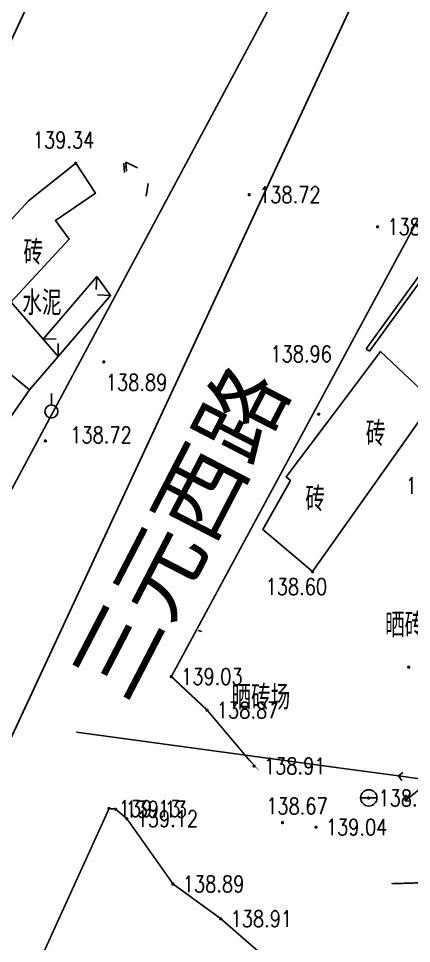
# Model space of a CAD drawing. Extents: x 529262 to 576451, y 2694391 to 2717535.
# Drawn here: x 563845.4 to 563869.5, y 2711435.6 to 2711492.3 of the extents above; entities that cross this region are included whole.
import ezdxf
from ezdxf.enums import TextEntityAlignment as Align
from ezdxf.xclip import XClip

# ---------------------------------------------------------------- set-up
doc = ezdxf.new("R2010")
doc.units = 0
doc.header["$XCLIPFRAME"] = 0
for name, color, linetype in [('COMPONENT', 8, 'Continuous'), ('DLSS', 4, 'Continuous'), ('GCD', 8, 'Continuous'), ('GXYZ', 8, 'Continuous'), ('JMD', 8, 'Continuous'), ('PP-COM', 7, 'Continuous'), ('RD-中线', 40, 'Continuous'), ('RD-红线', 7, 'Continuous'), ('RD-路名', 7, 'Continuous'), ('ZBTZ', 8, 'Continuous'), ('ZJ', 7, 'Continuous')]:
    doc.layers.add(name, color=color, linetype=linetype)
doc.styles.add('HZ', font='rs.shx', dxfattribs={"width": 0.8, "bigfont": 'hztxt.shx'})
doc.styles.add('黑体', font='simhei.ttf')

# ---------------------------------------------------------------- blocks, each defined once
blk = doc.blocks.new('A$C19FD0107')
at = {"layer": 'RD-中线', "color": 8, "linetype": 'Continuous', "flags": 128}
blk.add_lwpolyline([(-7165.183, 17031.493), (-7087.981, 17197.69, 0.013348), (-7081.624, 17212.389), (-6971.275, 17487.494, -0.036527), (-6952.058, 17526.824), (-6939.999, 17547.524, -0.14412), (-6816.846, 17663.877), (-6390.938, 17880.624, 0.037294), (-6346.361, 17907.667), (-5306.078, 18650.104, -0.285876), (-4936.822, 18673.381), (-4885.582, 18645.79, 0.191634), (-4628.514, 18616.027), (-4407.525, 18675.623, -0.159687), (-4189.832, 18664.011), (-4046.788, 18608.532)], format="xyb", dxfattribs=at)
at = {"layer": 'RD-红线', "color": 8, "linetype": 'Continuous', "flags": 128}
blk.add_lwpolyline([(-7171.364, 17060.912), (-7110.673, 17191.567)], dxfattribs=at)
blk = doc.blocks.new('GC200')
at = {"linetype": 'Continuous', "const_width": 0.2, "flags": 128}
blk.add_lwpolyline([(-0.1, 0, 1), (0.1, 0, 1)], format="xyb", close=True, dxfattribs=at)
blk = doc.blocks.new('gc013b')
at = {"linetype": 'Continuous'}
blk.add_line((0.5, 0), (4, 0), dxfattribs=at)
at = {"linetype": 'Continuous', "flags": 128}
blk.add_lwpolyline([(3.5, 0.5), (4, 0), (3.5, -0.5)], dxfattribs=at)
blk = doc.blocks.new('gc125')
at = {"color": 8}
blk.add_line((0, 0.8), (0, 2.2), dxfattribs=at)
blk.add_circle((0, 0), 0.8, dxfattribs=at)
blk = doc.blocks.new('gcbj0101')
blk.add_line((-1, 0), (1, 0))
blk.add_circle((0, 0), 1)

msp = doc.modelspace()

# ---------------------------------------------------------------- linework, layer by layer
at = {"layer": 'DLSS', "linetype": 'Continuous', "const_width": 0.1, "flags": 128}
msp.add_lwpolyline([(563876.028, 2711521.486), (563839.516, 2711453.193), (563836.721, 2711447.607), (563836.417, 2711447.185), (563830.588, 2711440.046), (563821.426, 2711430.509), (563818.307, 2711427.91), (563813.569, 2711425.062), (563806.966, 2711422.185), (563794.742, 2711418.994), (563778.152, 2711415.331), (563616.401, 2711406.543)], dxfattribs=at)
at = {"layer": 'DLSS', "linetype": 'Continuous', "flags": 128}
msp.add_lwpolyline([(563914.602, 2711444.575, 0.1, 0.1, 0), (563903.116, 2711444.738, 0.1, 0.1, 0), (563891.91, 2711444.238, 0.1, 0.1, 0), (563885.644, 2711443.876, 0.1, 0.1, 0), (563875.503, 2711440.629, 0.1, 0.1, 0), (563871.163, 2711439.338, 0.1, 0.1, 0), (563868.25, 2711439.245, 0, 0, 0), (563863.673, 2711442.713, 0, 0, 0), (563859.837, 2711446.461, 0.1, 0.1, 0), (563856.955, 2711449.886, 0.1, 0.1, 0), (563854.763, 2711451.943, 0.1, 0.1, 0), (563887.337, 2711512.401, 0.1, 0.1, 0)], format="xyseb", dxfattribs=at)
at = {"layer": 'DLSS', "linetype": 'Continuous', "const_width": 0.1, "flags": 128}
msp.add_lwpolyline([(563851.923, 2711432.008), (563847.135, 2711430.658), (563846.038, 2711430.727), (563845.745, 2711431.547), (563845.625, 2711432.138), (563850.953, 2711443.857), (563851.353, 2711443.814), (563852.04, 2711443.231), (563854.867, 2711439.228), (563857.793, 2711437.097), (563860.145, 2711435.048), (563859.631, 2711434.646)], close=True, dxfattribs=at)
at = {"layer": 'GXYZ', "linetype": 'Continuous', "lineweight": -2}
for p, q in [((563864.998, 2711446.351), (563848.965, 2711448.529)), ((563868.662, 2711445.853), (563864.998, 2711446.351)), ((563868.662, 2711445.853), (563864.998, 2711446.351))]:
    msp.add_line(p, q, dxfattribs=at)
at = {"layer": 'JMD', "linetype": 'Continuous', "lineweight": -2}
for p, q in [((563851.966, 2711483.485), (563852.683, 2711483.13)), ((563851.989, 2711483.208, 138.62), (563851.874, 2711483.184, 138.62)), ((563853.215, 2711481.39), (563853.344, 2711482.179)), ((563850.191, 2711476.468), (563850.162, 2711475.669)), ((563851.043, 2711475.312), (563850.244, 2711475.341)), ((563846.909, 2711472.634), (563847.709, 2711472.638)), ((563847.84, 2711471.568), (563847.836, 2711472.368)), ((563866.698, 2711472.044), (563866.901, 2711471.897)), ((563866.698, 2711472.044), (563866.901, 2711471.897)), ((563856.396, 2711454.774), (563856.636, 2711454.702)), ((563856.396, 2711454.774), (563856.636, 2711454.702))]:
    msp.add_line(p, q, dxfattribs=at)
at = {"layer": 'JMD', "linetype": 'Continuous', "lineweight": -2, "flags": 128}
for points in [[(563842.68, 2711477.481), (563846.023, 2711481.108), (563848.912, 2711483.407), (563850.113, 2711481.578), (563847.664, 2711479.895), (563848.507, 2711478.753), (563844.944, 2711474.887)], [(563866.698, 2711472.044), (563871.051, 2711478.057), (563876.462, 2711475.593), (563890.238, 2711481.181), (563891.921, 2711479.667)], [(563866.698, 2711472.044), (563871.051, 2711478.057), (563876.462, 2711475.593), (563890.238, 2711481.181), (563891.921, 2711479.667)], [(563866.901, 2711471.897), (563871.133, 2711477.745), (563876.456, 2711475.321), (563890.187, 2711480.891), (563891.74, 2711479.493)], [(563866.901, 2711471.897), (563871.133, 2711477.745), (563876.456, 2711475.321), (563890.187, 2711480.891), (563891.74, 2711479.493)], [(563843.268, 2711471.84), (563839.487, 2711465.704), (563838.644, 2711463.803), (563841.673, 2711463.183), (563846.084, 2711469.516)], [(563864.998, 2711460.632), (563870.795, 2711468.826), (563867.574, 2711471.88), (563864.998, 2711468.447)], [(563864.998, 2711460.632), (563870.795, 2711468.826), (563867.574, 2711471.88), (563864.998, 2711468.447)], [(563864.998, 2711468.447), (563861.803, 2711464.188), (563862.049, 2711463.969), (563860.357, 2711460.955), (563863.405, 2711458.38), (563864.998, 2711460.632)], [(563864.998, 2711468.447), (563861.803, 2711464.188), (563862.049, 2711463.969), (563860.357, 2711460.955), (563863.405, 2711458.38), (563864.998, 2711460.632)]]:
    msp.add_lwpolyline(points, dxfattribs=at)
at = {"layer": 'JMD', "linetype": 'Continuous', "lineweight": -2, "elevation": 138.62, "flags": 128}
for points in [[(563851.901, 2711482.854), (563851.856, 2711483.414)], [(563852.012, 2711482.932), (563851.966, 2711483.485)]]:
    msp.add_lwpolyline(points, dxfattribs=at)
at = {"layer": 'JMD', "linetype": 'Continuous', "lineweight": -2, "elevation": 140.522, "flags": 128}
msp.add_lwpolyline([(563839.799, 2711476.009), (563842.343, 2711472.463), (563843.268, 2711471.84), (563846.084, 2711469.516), (563847.84, 2711471.568), (563842.68, 2711477.481)], close=True, dxfattribs=at)
at = {"layer": 'JMD', "linetype": 'Continuous', "lineweight": -2, "flags": 128}
msp.add_lwpolyline([(563846.909, 2711472.634), (563847.84, 2711471.568), (563851.043, 2711475.312), (563850.191, 2711476.468)], close=True, dxfattribs=at)

# ---------------------------------------------------------------- block references
at = {"layer": 'COMPONENT', "linetype": 'Continuous', "xscale": 0.5, "yscale": 0.5}
msp.add_blockref('gcbj0101', (563866.854, 2711444.508), dxfattribs=at)
at = {"layer": 'GCD', "linetype": 'Continuous'}
ref = msp.add_blockref('GC200', (563848.912, 2711483.407, 139.34), dxfattribs=dict(at, xscale=0.5, yscale=0.5, zscale=0.5))
ref.add_attrib('height', '139.34', dxfattribs={"linetype": 'Continuous', "height": 1, "style": 'HZ', "width": 0.8}).set_placement((563846.279, 2711484.835, 139.34), align=Align.MIDDLE_LEFT)
at = {"layer": 'GCD', "linetype": 'Continuous', "lineweight": -2}
ref = msp.add_blockref('GC200', (563859.529, 2711481.482, 138.717), dxfattribs=dict(at, xscale=0.5, yscale=0.5, zscale=0.5))
ref.add_attrib('height', '138.72', dxfattribs={"linetype": 'Continuous', "height": 1, "style": 'HZ', "width": 0.8}).set_placement((563860.129, 2711481.482, 138.717), align=Align.MIDDLE_LEFT)
ref = msp.add_blockref('GC200', (563859.529, 2711481.482, 138.717), dxfattribs=dict(at, xscale=0.5, yscale=0.5, zscale=0.5))
ref.add_attrib('height', '138.72', dxfattribs={"linetype": 'Continuous', "lineweight": -2, "height": 1, "style": 'HZ', "width": 0.8}).set_placement((563860.129, 2711481.482, 138.717), align=Align.MIDDLE_LEFT)
ref = msp.add_blockref('GC200', (563867.389, 2711479.516, 138.927), dxfattribs=dict(at, xscale=0.5, yscale=0.5, zscale=0.5))
ref.add_attrib('height', '138.93', dxfattribs={"linetype": 'Continuous', "height": 1, "style": 'HZ', "width": 0.8}).set_placement((563867.989, 2711479.516, 138.927), align=Align.MIDDLE_LEFT)
ref = msp.add_blockref('GC200', (563867.389, 2711479.516, 138.927), dxfattribs=dict(at, xscale=0.5, yscale=0.5, zscale=0.5))
ref.add_attrib('height', '138.93', dxfattribs={"linetype": 'Continuous', "lineweight": -2, "height": 1, "style": 'HZ', "width": 0.8}).set_placement((563867.989, 2711479.516, 138.927), align=Align.MIDDLE_LEFT)
at = {"layer": 'GCD', "linetype": 'Continuous'}
ref = msp.add_blockref('GC200', (563863.789, 2711468.029, 138.96), dxfattribs=dict(at, xscale=0.5, yscale=0.5, zscale=0.5))
ref.add_attrib('height', '138.96', dxfattribs={"linetype": 'Continuous', "height": 1, "style": 'HZ', "width": 0.8}).set_placement((563860.825, 2711471.726, 138.96), align=Align.MIDDLE_LEFT)
ref = msp.add_blockref('GC200', (563863.789, 2711468.029, 138.96), dxfattribs=dict(at, xscale=0.5, yscale=0.5, zscale=0.5))
ref.add_attrib('height', '138.96', dxfattribs={"linetype": 'Continuous', "height": 1, "style": 'HZ', "width": 0.8}).set_placement((563860.825, 2711471.726, 138.96), align=Align.MIDDLE_LEFT)
ref = msp.add_blockref('GC200', (563850.627, 2711471.235, 138.89), dxfattribs=dict(at, xscale=0.5, yscale=0.5, zscale=0.5))
ref.add_attrib('height', '138.89', dxfattribs={"linetype": 'Continuous', "height": 1, "style": 'HZ', "width": 0.8}).set_placement((563850.744, 2711469.973, 138.89), align=Align.MIDDLE_LEFT)
ref = msp.add_blockref('GC200', (563847.046, 2711466.391, 138.72), dxfattribs=dict(at, xscale=0.5, yscale=0.5, zscale=0.5))
ref.add_attrib('height', '138.72', dxfattribs={"linetype": 'Continuous', "height": 1, "style": 'HZ', "width": 0.8}).set_placement((563848.569, 2711466.757, 138.72), align=Align.MIDDLE_LEFT)
ref = msp.add_blockref('GC200', (563873.581, 2711464.666, 138.63), dxfattribs=dict(at, xscale=0.5, yscale=0.5, zscale=0.5))
ref.add_attrib('height', '138.63', dxfattribs={"linetype": 'Continuous', "height": 1, "style": 'HZ', "width": 0.8}).set_placement((563869.121, 2711463.649, 138.63), align=Align.MIDDLE_LEFT)
ref = msp.add_blockref('GC200', (563873.581, 2711464.666, 138.63), dxfattribs=dict(at, xscale=0.5, yscale=0.5, zscale=0.5))
ref.add_attrib('height', '138.63', dxfattribs={"linetype": 'Continuous', "height": 1, "style": 'HZ', "width": 0.8}).set_placement((563869.121, 2711463.649, 138.63), align=Align.MIDDLE_LEFT)
at = {"layer": 'GCD', "linetype": 'Continuous', "lineweight": -2}
ref = msp.add_blockref('GC200', (563863.405, 2711458.38, 138.6), dxfattribs=dict(at, xscale=0.5, yscale=0.5, zscale=0.5))
ref.add_attrib('height', '138.60', dxfattribs={"linetype": 'Continuous', "height": 1, "style": 'HZ', "width": 0.8}).set_placement((563860.529, 2711457.456, 138.6), align=Align.MIDDLE_LEFT)
ref = msp.add_blockref('GC200', (563863.405, 2711458.38, 138.6), dxfattribs=dict(at, xscale=0.5, yscale=0.5, zscale=0.5))
ref.add_attrib('height', '138.60', dxfattribs={"linetype": 'Continuous', "lineweight": -2, "height": 1, "style": 'HZ', "width": 0.8}).set_placement((563860.529, 2711457.456, 138.6), align=Align.MIDDLE_LEFT)
ref = msp.add_blockref('GC200', (563869.297, 2711452.521, 138.629), dxfattribs=dict(at, xscale=0.5, yscale=0.5, zscale=0.5))
ref.add_attrib('height', '138.63', dxfattribs={"linetype": 'Continuous', "height": 1, "style": 'HZ', "width": 0.8}).set_placement((563869.897, 2711452.521, 138.629), align=Align.MIDDLE_LEFT)
ref = msp.add_blockref('GC200', (563869.297, 2711452.521, 138.629), dxfattribs=dict(at, xscale=0.5, yscale=0.5, zscale=0.5))
ref.add_attrib('height', '138.63', dxfattribs={"linetype": 'Continuous', "lineweight": -2, "height": 1, "style": 'HZ', "width": 0.8}).set_placement((563869.897, 2711452.521, 138.629), align=Align.MIDDLE_LEFT)
at = {"layer": 'GCD', "linetype": 'Continuous'}
ref = msp.add_blockref('GC200', (563854.756, 2711451.941, 139.033), dxfattribs=dict(at, xscale=0.5, yscale=0.5, zscale=0.5))
ref.add_attrib('height', '139.03', dxfattribs={"linetype": 'Continuous', "height": 1, "style": 'HZ', "width": 0.8}).set_placement((563855.356, 2711451.941, 139.033), align=Align.MIDDLE_LEFT)
ref = msp.add_blockref('GC200', (563856.948, 2711449.884, 138.872), dxfattribs=dict(at, xscale=0.5, yscale=0.5, zscale=0.5))
ref.add_attrib('height', '138.87', dxfattribs={"linetype": 'Continuous', "height": 1, "style": 'HZ', "width": 0.8}).set_placement((563857.548, 2711449.884, 138.872), align=Align.MIDDLE_LEFT)
ref = msp.add_blockref('GC200', (563859.83, 2711446.459, 138.908), dxfattribs=dict(at, xscale=0.5, yscale=0.5, zscale=0.5))
ref.add_attrib('height', '138.91', dxfattribs={"linetype": 'Continuous', "height": 1, "style": 'HZ', "width": 0.8}).set_placement((563860.43, 2711446.459, 138.908), align=Align.MIDDLE_LEFT)
ref = msp.add_blockref('GC200', (563866.839, 2711444.496, 138.872), dxfattribs=dict(at, xscale=0.5, yscale=0.5, zscale=0.5))
ref.add_attrib('height', '138.87', dxfattribs={"linetype": 'Continuous', "height": 1, "style": 'HZ', "width": 0.8}).set_placement((563867.439, 2711444.496, 138.872), align=Align.MIDDLE_LEFT)
ref = msp.add_blockref('GC200', (563850.946, 2711443.855, 139.13), dxfattribs=dict(at, xscale=0.5, yscale=0.5, zscale=0.5))
ref.add_attrib('height', '139.13', dxfattribs={"linetype": 'Continuous', "height": 1, "style": 'HZ', "width": 0.8}).set_placement((563851.546, 2711443.855, 139.13), align=Align.MIDDLE_LEFT)
ref = msp.add_blockref('GC200', (563851.346, 2711443.812, 139.129), dxfattribs=dict(at, xscale=0.5, yscale=0.5, zscale=0.5))
ref.add_attrib('height', '139.13', dxfattribs={"linetype": 'Continuous', "height": 1, "style": 'HZ', "width": 0.8}).set_placement((563851.946, 2711443.812, 139.129), align=Align.MIDDLE_LEFT)
at = {"layer": 'GCD', "linetype": 'Continuous', "lineweight": -2}
ref = msp.add_blockref('GC200', (563861.568, 2711442.991, 138.666), dxfattribs=dict(at, xscale=0.5, yscale=0.5, zscale=0.5))
ref.add_attrib('height', '138.67', dxfattribs={"linetype": 'Continuous', "height": 1, "style": 'HZ', "width": 0.8}).set_placement((563860.569, 2711444.003, 138.666), align=Align.MIDDLE_LEFT)
ref = msp.add_blockref('GC200', (563861.568, 2711442.991, 138.666), dxfattribs=dict(at, xscale=0.5, yscale=0.5, zscale=0.5))
ref.add_attrib('height', '138.67', dxfattribs={"linetype": 'Continuous', "lineweight": -2, "height": 1, "style": 'HZ', "width": 0.8}).set_placement((563860.569, 2711444.003, 138.666), align=Align.MIDDLE_LEFT)
at = {"layer": 'GCD', "linetype": 'Continuous'}
ref = msp.add_blockref('GC200', (563852.033, 2711443.229, 139.121), dxfattribs=dict(at, xscale=0.5, yscale=0.5, zscale=0.5))
ref.add_attrib('height', '139.12', dxfattribs={"linetype": 'Continuous', "height": 1, "style": 'HZ', "width": 0.8}).set_placement((563852.633, 2711443.229, 139.121), align=Align.MIDDLE_LEFT)
ref = msp.add_blockref('GC200', (563863.623, 2711442.712, 139.039), dxfattribs=dict(at, xscale=0.5, yscale=0.5, zscale=0.5))
ref.add_attrib('height', '139.04', dxfattribs={"linetype": 'Continuous', "height": 1, "style": 'HZ', "width": 0.8}).set_placement((563864.223, 2711442.712, 139.039), align=Align.MIDDLE_LEFT)
ref = msp.add_blockref('GC200', (563854.86, 2711439.226, 138.893), dxfattribs=dict(at, xscale=0.5, yscale=0.5, zscale=0.5))
ref.add_attrib('height', '138.89', dxfattribs={"linetype": 'Continuous', "height": 1, "style": 'HZ', "width": 0.8}).set_placement((563855.46, 2711439.226, 138.893), align=Align.MIDDLE_LEFT)
ref = msp.add_blockref('GC200', (563857.786, 2711437.095, 138.91), dxfattribs=dict(at, xscale=0.5, yscale=0.5, zscale=0.5))
ref.add_attrib('height', '138.91', dxfattribs={"linetype": 'Continuous', "height": 1, "style": 'HZ', "width": 0.8}).set_placement((563858.386, 2711437.095, 138.91), align=Align.MIDDLE_LEFT)
at = {"layer": 'GXYZ', "linetype": 'Continuous', "lineweight": -2}
for xscale, yscale, rotation in [(0.4999999999697189, 0.4999999999697189, 172.2633042102794), (0.4999999999697189, 0.4999999999697189, 172.2633042102794), (0.4999999998882766, 0.4999999998882766, 218.6356487396992), (0.4999999998882766, 0.4999999998882766, 218.6356487396992)]:
    msp.add_blockref('gc013b', (563870.644, 2711445.584), dxfattribs=dict(at, xscale=xscale, yscale=yscale, rotation=rotation))
at = {"layer": 'PP-COM'}
ref = msp.add_blockref('A$C19FD0107', (570997.993, 2694390.603), dxfattribs=at)
XClip(ref).set_block_clipping_path([(-9366.4383134884, 14428.6043910822), (-3328.4480743363, 17452.7484863754)])
at = {"layer": 'ZBTZ', "linetype": 'Continuous', "lineweight": -2, "xscale": 0.5, "yscale": 0.5}
msp.add_blockref('gc125', (563847.416, 2711468.199), dxfattribs=at)

# ---------------------------------------------------------------- texts
at = {"layer": 'JMD', "linetype": 'Continuous', "lineweight": -2, "style": 'HZ', "width": 0.8}
for p in [(563846.906, 2711477.941), (563867.871, 2711466.822), (563867.871, 2711466.822), (563864.168, 2711462.822), (563864.168, 2711462.822)]:
    msp.add_text('砖', height=1.5, dxfattribs=at).set_placement(p, align=Align.MIDDLE_RIGHT)
at = {"layer": 'RD-路名', "color": 7, "linetype": 'Continuous', "style": '黑体'}
msp.add_text('三元西路', height=4, rotation=62.6366, dxfattribs=at).set_placement((563855.169, 2711460.866), align=Align.MIDDLE)
at = {"layer": 'ZJ', "color": 8, "linetype": 'Continuous', "lineweight": -2, "style": 'HZ', "width": 0.8}
msp.add_text('水泥', height=1.5, dxfattribs=at).set_placement((563846.838, 2711474.925), align=Align.MIDDLE)
at = {"layer": 'ZJ', "color": 8, "linetype": 'Continuous', "style": 'HZ', "width": 0.8}
for p in [(563869.645, 2711455.17), (563869.645, 2711455.17), (563860.242, 2711450.74), (563860.242, 2711450.74)]:
    msp.add_text('晒砖场', height=1.5, dxfattribs=at).set_placement(p, align=Align.MIDDLE)

doc.saveas('drawing.dxf')
